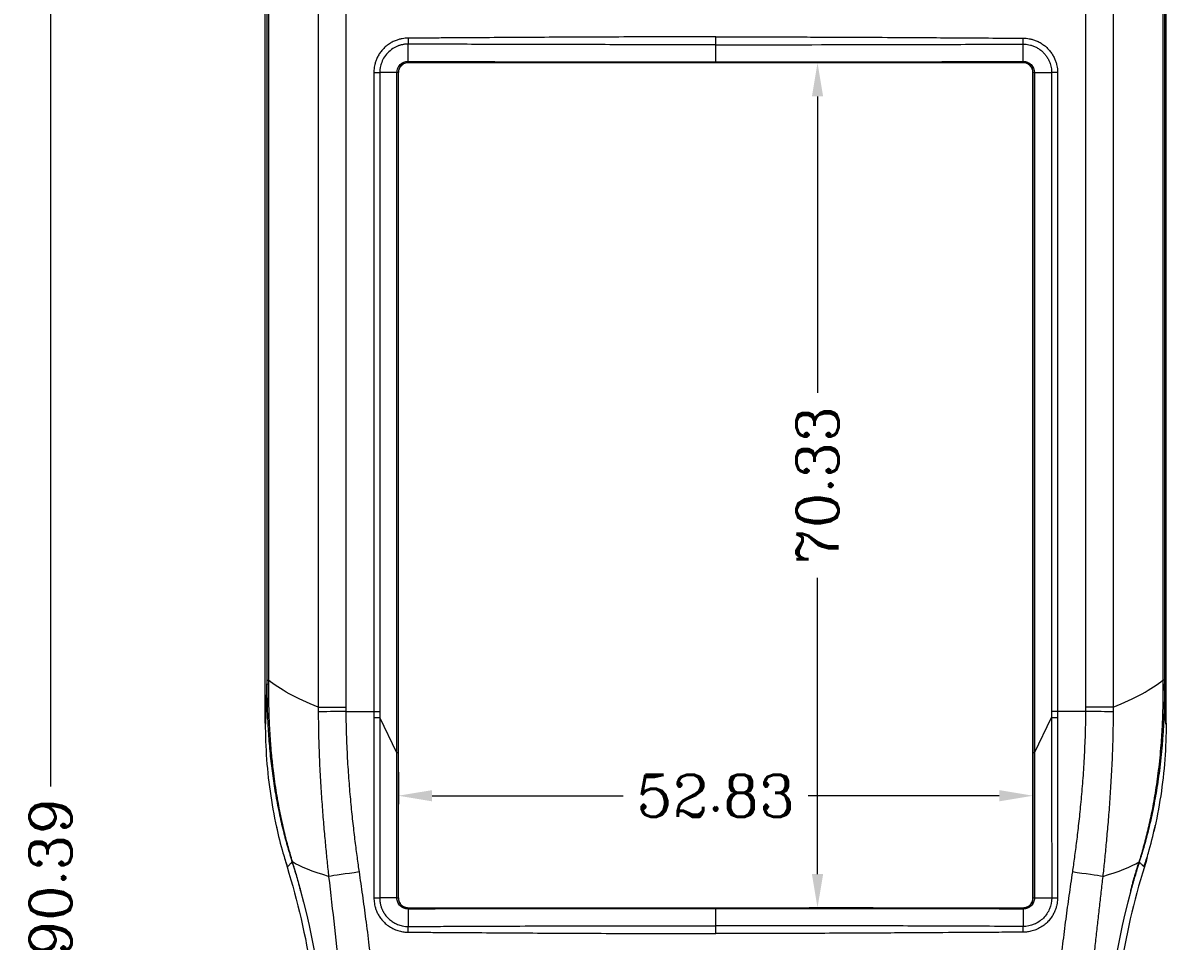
# Model space of a CAD drawing. Header units: millimetres. Extents: x -2408 to -1447, y -915 to -594.
# Drawn here: x -1808.2 to -1713, y -768.1 to -691.7 of the extents above; entities that cross this region are included whole.
import ezdxf

# ---------------------------------------------------------------- set-up
doc = ezdxf.new("R2010")
doc.units = ezdxf.units.MM
doc.layers.get('0').update_dxf_attribs({"linetype": 'CONTINUOUS'})
doc.layers.get('Defpoints').update_dxf_attribs({"linetype": 'CONTINUOUS'})
doc.layers.add('5', color=7, linetype='CONTINUOUS', true_color=0xffffff)
doc.styles.add('ROMANC', font='romanc.shx', dxfattribs={"bigfont": 'gbcbig.shx'})
doc.dimstyles.new('YanXiu', dxfattribs={"dimtxt": 2.5, "dimasz": 2.2, "dimexe": 0.66, "dimexo": 0.66, "dimgap": 0.66, "dimtad": 0, "dimdsep": 46, "dimtxsty": 'ROMANC', "dimcen": 0, "dimclrd": 256, "dimclre": 131, "dimclrt": 42, "dimazin": 2, "dimtfac": 1, "dimtofl": 0, "dimtmove": 0, "dimatfit": 3, "dimfxl": 0, "dimlwd": 5, "dimlwe": 5, "dimarcsym": 0})

# ---------------------------------------------------------------- blocks, each defined once
blk = doc.blocks.new('*D42')
at = {"color": 131, "lineweight": 5}
for p, q in [((1633.349, 612.963), (1633.349, 610.314)), ((1686.176, 611.38), (1686.176, 610.314))]:
    blk.add_line(p, q, dxfattribs=at)
at = {"lineweight": 5}
for p, q in [((1636.149, 611.014), (1652.063, 611.014)), ((1683.376, 611.014), (1667.462, 611.014))]:
    blk.add_line(p, q, dxfattribs=at)
for points in [[(1636.149, 611.48), (1636.149, 610.547), (1633.349, 611.014)], [(1683.376, 611.48), (1683.376, 610.547), (1686.176, 611.014)]]:
    blk.add_solid(points)
at = {"layer": 'Defpoints', "color": 0}
for p in [(1633.349, 613.662), (1686.176, 612.08), (1686.176, 611.014)]:
    blk.add_point(p, dxfattribs=at)
at = {"color": 42, "insert": (1659.762, 611.014), "char_height": 3.5, "attachment_point": 5, "style": 'ROMANC'}
blk.add_mtext('52.83', dxfattribs=at)
blk = doc.blocks.new('*D43')
at = {"color": 131, "lineweight": 5}
for p, q in [((1674.384, 672.021), (1667.54, 672.021)), ((1672.862, 601.695), (1667.54, 601.695))]:
    blk.add_line(p, q, dxfattribs=at)
at = {"lineweight": 5}
for p, q in [((1668.24, 669.221), (1668.24, 644.558)), ((1668.24, 604.495), (1668.24, 629.158))]:
    blk.add_line(p, q, dxfattribs=at)
for points in [[(1667.773, 669.221), (1668.707, 669.221), (1668.24, 672.021)], [(1667.773, 604.495), (1668.707, 604.495), (1668.24, 601.695)]]:
    blk.add_solid(points)
at = {"layer": 'Defpoints', "color": 0}
for p in [(1668.24, 672.021), (1675.084, 672.021), (1673.561, 601.695)]:
    blk.add_point(p, dxfattribs=at)
at = {"color": 42, "insert": (1668.24, 636.858), "char_height": 3.5, "attachment_point": 5, "rotation": 90, "style": 'ROMANC'}
blk.add_mtext('70.33', dxfattribs=at)
blk = doc.blocks.new('*D87')
at = {"color": 131, "lineweight": 5}
for p, q in [((1659.063, 697.871), (1603.679, 697.871)), ((1659.063, 507.476), (1603.679, 507.476))]:
    blk.add_line(p, q, dxfattribs=at)
at = {"lineweight": 5}
for p, q in [((1604.379, 695.071), (1604.379, 611.79)), ((1604.379, 510.276), (1604.379, 593.557))]:
    blk.add_line(p, q, dxfattribs=at)
for points in [[(1603.912, 695.071), (1604.846, 695.071), (1604.379, 697.871)], [(1603.912, 510.276), (1604.846, 510.276), (1604.379, 507.476)]]:
    blk.add_solid(points)
at = {"layer": 'Defpoints', "color": 0}
for p in [(1604.379, 697.871), (1659.762, 697.871, 35), (1659.762, 507.476, 35)]:
    blk.add_point(p, dxfattribs=at)
at = {"color": 42, "insert": (1604.379, 602.674), "char_height": 3.5, "attachment_point": 5, "rotation": 90, "style": 'ROMANC'}
blk.add_mtext('190.39', dxfattribs=at)
blk = doc.blocks.new('*D88')
at = {"color": 131, "lineweight": 5}
for p, q in [((1622.262, 659.37), (1622.262, 713.839)), ((1697.262, 659.37), (1697.262, 713.839))]:
    blk.add_line(p, q, dxfattribs=at)
at = {"lineweight": 5}
for p, q in [((1625.062, 713.139), (1656.229, 713.139)), ((1694.462, 713.139), (1663.295, 713.139))]:
    blk.add_line(p, q, dxfattribs=at)
for points in [[(1625.062, 713.606), (1625.062, 712.673), (1622.262, 713.139)], [(1694.462, 713.606), (1694.462, 712.673), (1697.262, 713.139)]]:
    blk.add_solid(points)
at = {"layer": 'Defpoints', "color": 0}
for p in [(1697.262, 713.139), (1622.262, 658.671, 35), (1697.262, 658.671, 35)]:
    blk.add_point(p, dxfattribs=at)
at = {"color": 42, "insert": (1659.762, 713.139), "char_height": 3.5, "attachment_point": 5, "style": 'ROMANC'}
blk.add_mtext('75', dxfattribs=at)

msp = doc.modelspace()

# ---------------------------------------------------------------- linework, layer by layer
at = {"layer": '5', "color": 7, "linetype": 'Continuous', "lineweight": 5}
for p, q in [((-1788.001, -749.941, 35), (-1788.001, -681.46, 35)), ((-1713.001, -749.941, 35), (-1713.001, -681.46, 35)), ((-1787.867, -681.932, 35), (-1787.867, -746.366, 35)), ((-1713.135, -681.932, 35), (-1713.135, -746.366, 35)), ((-1781.29, -689.613, 35), (-1781.29, -748.63, 35)), ((-1719.712, -689.613, 35), (-1719.713, -748.63, 35)), ((-1776.101, -694.867, 35), (-1776.101, -693.423, 35)), ((-1750.501, -694.899, 35), (-1750.501, -693.476, 35)), ((-1724.901, -694.867, 35), (-1724.901, -693.423, 35)), ((-1776.101, -694.968, 35), (-1776.101, -694.981, 35)), ((-1724.901, -694.981, 35), (-1776.101, -694.981, 35)), ((-1750.501, -694.968, 35), (-1750.501, -694.899, 35)), ((-1724.901, -694.968, 35), (-1724.901, -694.981, 35)), ((-1778.962, -695.794, 35), (-1778.962, -748.984, 35)), ((-1778.962, -695.794, 35), (-1778.468, -695.794, 35)), ((-1778.468, -695.794, 35), (-1778.468, -748.984, 35)), ((-1777.037, -695.794, 35), (-1778.468, -695.794, 35)), ((-1777.037, -752.429, 35), (-1777.037, -695.794, 35)), ((-1776.927, -695.794, 35), (-1777.037, -695.794, 35)), ((-1776.927, -695.794, 35), (-1776.927, -752.429, 35)), ((-1776.927, -695.794, 35), (-1776.915, -695.794, 35)), ((-1776.915, -752.711, 35), (-1776.915, -695.794, 35)), ((-1724.076, -695.794, 35), (-1724.088, -695.794, 35)), ((-1724.088, -752.711, 35), (-1724.088, -695.794, 35)), ((-1723.965, -695.794, 35), (-1724.076, -695.794, 35)), ((-1724.076, -752.429, 35), (-1724.076, -695.794, 35)), ((-1723.965, -695.794, 35), (-1722.535, -695.794, 35)), ((-1723.965, -695.794, 35), (-1723.965, -752.429, 35)), ((-1722.535, -695.794, 35), (-1722.535, -748.984, 35)), ((-1722.04, -695.794, 35), (-1722.535, -695.794, 35)), ((-1722.04, -695.794, 35), (-1722.04, -748.984, 35)), ((-1781.289, -748.984, 35), (-1778.962, -748.984, 35)), ((-1778.962, -748.984, 35), (-1778.962, -749.467, 35)), ((-1778.962, -748.984, 35), (-1778.468, -748.984, 35)), ((-1722.04, -748.984, 35), (-1722.535, -748.984, 35)), ((-1719.714, -748.984, 35), (-1722.04, -748.984, 35)), ((-1722.04, -748.984, 35), (-1722.04, -749.467, 35)), ((-1777.037, -752.429, 35), (-1778.468, -749.467, 35)), ((-1723.965, -752.429, 35), (-1722.535, -749.467, 35)), ((-1776.927, -752.429, 35), (-1777.037, -752.429, 35)), ((-1776.927, -752.711, 35), (-1776.915, -752.711, 35)), ((-1776.915, -764.494, 35), (-1776.915, -752.711, 35)), ((-1724.088, -764.494, 35), (-1724.088, -752.711, 35)), ((-1724.076, -752.711, 35), (-1724.088, -752.711, 35)), ((-1723.965, -752.429, 35), (-1724.076, -752.429, 35)), ((-1777.041, -764.494, 35), (-1778.475, -764.494, 35)), ((-1776.927, -764.494, 35), (-1776.915, -764.494, 35)), ((-1724.076, -764.494, 35), (-1724.088, -764.494, 35)), ((-1723.962, -764.494, 35), (-1722.528, -764.494, 35)), ((-1776.101, -765.32, 35), (-1776.101, -765.308, 35)), ((-1776.101, -765.308, 35), (-1724.901, -765.308, 35)), ((-1776.101, -765.426, 35), (-1776.101, -766.871, 35)), ((-1750.501, -765.393, 35), (-1750.501, -765.32, 35)), ((-1750.501, -766.814, 35), (-1750.501, -765.393, 35)), ((-1724.901, -765.32, 35), (-1724.901, -765.308, 35)), ((-1724.901, -765.426, 35), (-1724.901, -766.871, 35))]:
    msp.add_line(p, q, dxfattribs=at)
at = {"layer": '5', "color": 7, "linetype": 'Continuous', "lineweight": 5, "extrusion": (0, 0, -1)}
msp.add_arc((1843.069, -779.594, -35), 59.568, 162.7207, 180, dxfattribs=at)
at = {"layer": '5', "color": 7, "linetype": 'Continuous', "lineweight": 5}
msp.add_arc((-1657.933, -779.594, 35), 59.568, 162.7207, 180, dxfattribs=at)
for centre, major_axis, ratio, start_param, end_param in [((-1776.067, -692.932, 35), (-0.005, 1), 0.041774, 1.570578, 2.083798), ((-1724.935, -692.932, 35), (0.005, 1), 0.041774, 4.199387, 4.712607), ((-1776.101, -694.768, 35), (0, -0.2), 0.004853, 5.225916, 6.274459), ((-1776.1, -694.768, 35), (0, -0.2), 0.005343, 5.225939, 6.274459), ((-1724.902, -694.768, 35), (0, -0.2), 0.005343, 0.008727, 1.057246), ((-1724.901, -694.768, 35), (0, -0.2), 0.004852, 0.008739, 1.05727), ((-1784.868, -746.679, 35), (-3, 0.001), 0.014423, 0.017459, 0.293882), ((-1716.135, -746.679, 35), (3, 0.001), 0.014423, 5.989304, 6.265726), ((-1781.138, -748.984, 35), (-3, -0.015), 0.000256, 4.762634, 5.666762), ((-1719.864, -748.984, 35), (3, -0.015), 0.000256, 0.616423, 1.520552), ((-1778.916, -749.467, 35), (-1, 0), 0.000151, 1.528963, 2.034893), ((-1722.087, -749.467, 35), (1, 0), 0.000151, 4.248292, 4.754222), ((-1780.047, -762.321, 35), (-2.969, -0.43), 0.002434, 4.760997, 5.83605), ((-1720.955, -762.321, 35), (2.969, -0.43), 0.002434, 0.447135, 1.522188), ((-1778.906, -764.49, 35), (-1, -0.001), 0.005267, 1.524366, 2.016474), ((-1777.127, -764.494, 35), (0.2, 0), 0.00075, 5.158071, 6.274458), ((-1777.127, -764.494, 35), (0.2, 0), 0.000817, 5.158072, 6.274459), ((-1723.876, -764.494, 35), (0.2, 0), 0.000817, 3.150319, 4.266706), ((-1723.876, -764.494, 35), (0.2, 0), 0.00075, 3.15032, 4.266707), ((-1722.097, -764.49, 35), (1, -0.001), 0.005267, 4.266712, 4.758819), ((-1776.101, -765.52, 35), (0, -0.2), 0.005018, 3.150332, 4.222781), ((-1776.1, -765.52, 35), (0, -0.2), 0.005505, 3.150319, 4.222751), ((-1724.902, -765.52, 35), (0, -0.2), 0.005505, 2.060434, 3.132866), ((-1724.901, -765.52, 35), (0, -0.2), 0.005018, 2.060405, 3.132866)]:
    msp.add_ellipse(centre, major_axis=major_axis, ratio=ratio, start_param=start_param, end_param=end_param, dxfattribs=at)
for points in [[(-1787.738, -681.932, 35), (-1787.738, -703.41, 35), (-1787.738, -724.888, 35), (-1787.738, -746.366, 35)], [(-1713.264, -681.932, 35), (-1713.264, -703.41, 35), (-1713.264, -724.888, 35), (-1713.264, -746.366, 35)], [(-1783.585, -689.613, 35), (-1783.585, -709.285, 35), (-1783.585, -728.957, 35), (-1783.585, -748.63, 35)], [(-1717.418, -689.613, 35), (-1717.418, -709.285, 35), (-1717.418, -728.957, 35), (-1717.418, -748.63, 35)], [(-1750.501, -693.476, 35), (-1750.501, -693.295, 35), (-1750.501, -693.062, 35), (-1750.501, -692.823, 35)], [(-1776.109, -692.932, 35), (-1776.185, -692.932, 35), (-1776.344, -692.939, 35), (-1776.603, -692.973, 35), (-1776.881, -693.036, 35), (-1777.184, -693.139, 35), (-1777.514, -693.299, 35), (-1777.818, -693.498, 35), (-1778.078, -693.717, 35), (-1778.308, -693.963, 35), (-1778.51, -694.239, 35), (-1778.684, -694.549, 35), (-1778.806, -694.846, 35), (-1778.884, -695.114, 35), (-1778.932, -695.361, 35), (-1778.957, -695.589, 35), (-1778.962, -695.728, 35), (-1778.962, -695.794, 35)], [(-1724.893, -692.932, 35), (-1724.817, -692.932, 35), (-1724.658, -692.939, 35), (-1724.4, -692.973, 35), (-1724.121, -693.036, 35), (-1723.818, -693.139, 35), (-1723.489, -693.299, 35), (-1723.184, -693.498, 35), (-1722.924, -693.717, 35), (-1722.695, -693.963, 35), (-1722.493, -694.239, 35), (-1722.319, -694.549, 35), (-1722.196, -694.846, 35), (-1722.118, -695.114, 35), (-1722.07, -695.361, 35), (-1722.045, -695.589, 35), (-1722.04, -695.728, 35), (-1722.04, -695.794, 35)], [(-1776.102, -694.867, 35), (-1776.102, -694.867, 35), (-1776.102, -694.867, 35), (-1776.101, -694.867, 35)], [(-1776.1, -694.968, 35), (-1776.101, -694.968, 35), (-1776.101, -694.968, 35), (-1776.101, -694.968, 35)], [(-1724.901, -694.968, 35), (-1724.902, -694.968, 35), (-1724.902, -694.968, 35), (-1724.902, -694.968, 35)], [(-1724.901, -694.867, 35), (-1724.901, -694.867, 35), (-1724.901, -694.867, 35), (-1724.9, -694.867, 35)], [(-1788.001, -749.941, 35), (-1787.992, -750.031, 35), (-1787.973, -750.072, 35), (-1787.944, -749.717, 35), (-1787.917, -748.994, 35), (-1787.891, -747.966, 35), (-1787.875, -747.132, 35), (-1787.867, -746.679, 35)], [(-1787.867, -746.366, 35), (-1787.867, -746.418, 35), (-1787.867, -746.522, 35), (-1787.867, -746.626, 35), (-1787.867, -746.679, 35)], [(-1787.867, -746.366, 35), (-1787.862, -746.366, 35), (-1787.819, -746.366, 35), (-1787.738, -746.366, 35)], [(-1783.585, -748.63, 35), (-1785.411, -747.875, 35), (-1786.821, -747.12, 35), (-1787.738, -746.366, 35)], [(-1717.418, -748.63, 35), (-1715.59, -747.875, 35), (-1714.181, -747.12, 35), (-1713.264, -746.366, 35)], [(-1713.265, -746.366, 35), (-1713.264, -746.474, 35), (-1713.264, -746.582, 35), (-1713.264, -746.691, 35)], [(-1713.135, -746.366, 35), (-1713.135, -746.418, 35), (-1713.135, -746.522, 35), (-1713.135, -746.626, 35), (-1713.135, -746.679, 35)], [(-1713.001, -749.941, 35), (-1713.011, -750.031, 35), (-1713.03, -750.072, 35), (-1713.058, -749.717, 35), (-1713.085, -748.994, 35), (-1713.111, -747.966, 35), (-1713.127, -747.132, 35), (-1713.135, -746.679, 35)], [(-1783.585, -748.63, 35), (-1783.585, -748.752, 35), (-1783.586, -748.874, 35), (-1783.586, -748.996, 35)], [(-1783.586, -748.996, 35), (-1783.586, -749.75, 35), (-1783.566, -751.212, 35), (-1783.491, -753.266, 35), (-1783.386, -755.181, 35), (-1783.263, -756.96, 35), (-1783.129, -758.603, 35), (-1782.992, -760.111, 35), (-1782.856, -761.486, 35), (-1782.768, -762.313, 35), (-1782.725, -762.705, 35)], [(-1781.29, -748.63, 35), (-1781.29, -748.689, 35), (-1781.289, -748.807, 35), (-1781.289, -748.925, 35), (-1781.289, -748.984, 35)], [(-1781.289, -748.984, 35), (-1781.285, -749.715, 35), (-1781.256, -751.133, 35), (-1781.162, -753.129, 35), (-1781.033, -754.994, 35), (-1780.88, -756.728, 35), (-1780.712, -758.33, 35), (-1780.537, -759.803, 35), (-1780.362, -761.145, 35), (-1780.248, -761.952, 35), (-1780.193, -762.334, 35)], [(-1778.468, -748.984, 35), (-1778.468, -749.065, 35), (-1778.468, -749.226, 35), (-1778.468, -749.387, 35), (-1778.468, -749.467, 35)], [(-1722.535, -748.984, 35), (-1722.535, -749.065, 35), (-1722.535, -749.226, 35), (-1722.535, -749.387, 35), (-1722.535, -749.467, 35)], [(-1719.714, -748.984, 35), (-1719.718, -749.715, 35), (-1719.747, -751.133, 35), (-1719.84, -753.129, 35), (-1719.969, -754.994, 35), (-1720.122, -756.728, 35), (-1720.29, -758.33, 35), (-1720.465, -759.803, 35), (-1720.64, -761.145, 35), (-1720.754, -761.952, 35), (-1720.81, -762.334, 35)], [(-1719.713, -748.63, 35), (-1719.713, -748.689, 35), (-1719.713, -748.807, 35), (-1719.713, -748.925, 35), (-1719.714, -748.984, 35)], [(-1717.417, -748.996, 35), (-1717.416, -749.75, 35), (-1717.437, -751.212, 35), (-1717.512, -753.266, 35), (-1717.617, -755.181, 35), (-1717.74, -756.96, 35), (-1717.873, -758.603, 35), (-1718.01, -760.111, 35), (-1718.146, -761.486, 35), (-1718.235, -762.313, 35), (-1718.277, -762.705, 35)], [(-1717.418, -748.63, 35), (-1717.417, -748.752, 35), (-1717.417, -748.874, 35), (-1717.417, -748.996, 35)], [(-1778.468, -749.467, 35), (-1778.468, -751.183, 35), (-1778.468, -754.57, 35), (-1778.471, -759.581, 35), (-1778.474, -762.865, 35), (-1778.475, -764.494, 35)], [(-1722.535, -749.467, 35), (-1722.534, -751.183, 35), (-1722.534, -754.57, 35), (-1722.531, -759.581, 35), (-1722.529, -762.865, 35), (-1722.528, -764.494, 35)], [(-1722.045, -749.467, 35), (-1722.045, -754.477, 35), (-1722.045, -759.486, 35), (-1722.045, -764.495, 35)], [(-1776.927, -752.429, 35), (-1776.927, -752.523, 35), (-1776.927, -752.617, 35), (-1776.927, -752.711, 35)], [(-1724.076, -752.711, 35), (-1724.076, -752.617, 35), (-1724.076, -752.523, 35), (-1724.076, -752.429, 35)], [(-1786.407, -761.173, 35), (-1786.337, -761.416, 35), (-1786.264, -761.659, 35), (-1786.189, -761.9, 35)], [(-1714.595, -761.173, 35), (-1714.666, -761.416, 35), (-1714.739, -761.659, 35), (-1714.814, -761.9, 35)], [(-1785.765, -761.499, 35), (-1785.759, -761.5, 35), (-1785.752, -761.501, 35), (-1785.745, -761.501, 35)], [(-1782.725, -762.705, 35), (-1784.06, -762.304, 35), (-1785.084, -761.902, 35), (-1785.745, -761.501, 35)], [(-1718.277, -762.705, 35), (-1716.943, -762.304, 35), (-1715.918, -761.902, 35), (-1715.258, -761.501, 35)], [(-1715.238, -761.499, 35), (-1715.244, -761.5, 35), (-1715.25, -761.501, 35), (-1715.258, -761.501, 35)], [(-1785.056, -763.891, 35), (-1783.673, -769.003, 35), (-1782.968, -774.298, 35), (-1782.967, -779.594, 35)], [(-1715.947, -763.891, 35), (-1717.331, -769.003, 35), (-1718.035, -774.298, 35), (-1718.035, -779.594, 35)], [(-1778.952, -764.495, 35), (-1778.952, -764.564, 35), (-1778.947, -764.708, 35), (-1778.921, -764.933, 35), (-1778.873, -765.177, 35), (-1778.795, -765.441, 35), (-1778.68, -765.723, 35), (-1778.518, -766.018, 35), (-1778.3, -766.322, 35), (-1778.018, -766.62, 35), (-1777.67, -766.888, 35), (-1777.269, -767.108, 35), (-1776.847, -767.258, 35), (-1776.454, -767.332, 35), (-1776.22, -767.347, 35), (-1776.109, -767.347, 35)], [(-1777.041, -764.494, 35), (-1777.041, -764.494, 35), (-1777.041, -764.494, 35), (-1777.041, -764.494, 35)], [(-1776.927, -764.494, 35), (-1776.927, -764.494, 35), (-1776.927, -764.494, 35), (-1776.927, -764.494, 35)], [(-1722.05, -764.495, 35), (-1722.05, -764.564, 35), (-1722.056, -764.708, 35), (-1722.082, -764.933, 35), (-1722.129, -765.177, 35), (-1722.207, -765.441, 35), (-1722.322, -765.723, 35), (-1722.484, -766.018, 35), (-1722.702, -766.322, 35), (-1722.985, -766.62, 35), (-1723.332, -766.888, 35), (-1723.733, -767.108, 35), (-1724.156, -767.258, 35), (-1724.549, -767.332, 35), (-1724.783, -767.347, 35), (-1724.894, -767.347, 35)], [(-1724.076, -764.494, 35), (-1724.076, -764.494, 35), (-1724.076, -764.494, 35), (-1724.076, -764.494, 35)], [(-1723.962, -764.494, 35), (-1723.962, -764.494, 35), (-1723.962, -764.494, 35), (-1723.962, -764.494, 35)], [(-1776.101, -765.426, 35), (-1776.102, -765.426, 35), (-1776.102, -765.426, 35), (-1776.102, -765.426, 35)], [(-1776.101, -765.32, 35), (-1776.101, -765.32, 35), (-1776.101, -765.32, 35), (-1776.1, -765.32, 35)], [(-1724.902, -765.32, 35), (-1724.902, -765.32, 35), (-1724.902, -765.32, 35), (-1724.901, -765.32, 35)], [(-1724.9, -765.426, 35), (-1724.901, -765.426, 35), (-1724.901, -765.426, 35), (-1724.901, -765.426, 35)], [(-1776.109, -767.347, 35), (-1776.108, -767.184, 35), (-1776.105, -767.015, 35), (-1776.101, -766.871, 35)], [(-1750.501, -766.817, 35), (-1750.501, -766.816, 35), (-1750.501, -766.815, 35), (-1750.501, -766.814, 35)]]:
    msp.add_open_spline(points, degree=3, dxfattribs=at)
for points, knots in [([(-1750.501, -692.823, 35), (-1751.337, -692.823, 35), (-1752.976, -692.824, 35), (-1755.386, -692.827, 35), (-1758.056, -692.833, 35), (-1761.042, -692.844, 35), (-1765.293, -692.864, 35), (-1769.405, -692.892, 35), (-1772.855, -692.914, 35), (-1774.73, -692.925, 35), (-1775.648, -692.929, 35), (-1776.109, -692.932, 35)], [0, 0, 0, 0, 0.097861, 0.191943, 0.282248, 0.41066, 0.541597, 0.780215, 0.892446, 0.945946, 1, 1, 1, 1]), ([(-1750.501, -692.823, 35), (-1749.712, -692.823, 35), (-1748.14, -692.824, 35), (-1745.794, -692.827, 35), (-1743.471, -692.832, 35), (-1741.17, -692.839, 35), (-1738.892, -692.848, 35), (-1736.197, -692.862, 35), (-1733.408, -692.88, 35), (-1730.461, -692.899, 35), (-1727.733, -692.916, 35), (-1725.858, -692.927, 35), (-1724.893, -692.932, 35)], [0, 0, 0, 0, 0.092472, 0.184062, 0.274769, 0.364594, 0.453536, 0.541596, 0.680328, 0.780216, 0.886907, 1, 1, 1, 1]), ([(-1776.101, -693.423, 35), (-1776.152, -693.424, 35), (-1776.25, -693.426, 35), (-1776.393, -693.44, 35), (-1776.522, -693.46, 35), (-1776.636, -693.484, 35), (-1776.733, -693.509, 35), (-1776.81, -693.532, 35), (-1776.868, -693.551, 35), (-1776.907, -693.565, 35), (-1777.081, -693.63, 35), (-1777.412, -693.798, 35), (-1777.833, -694.145, 35), (-1778.156, -694.586, 35), (-1778.329, -694.966, 35), (-1778.41, -695.259, 35), (-1778.44, -695.427, 35), (-1778.463, -695.604, 35), (-1778.466, -695.717, 35), (-1778.468, -695.794, 35)], [0, 0, 0, 0, 0.040866, 0.079673, 0.115271, 0.146834, 0.173771, 0.195658, 0.212195, 0.223174, 0.228463, 0.362535, 0.520901, 0.664204, 0.799743, 0.855819, 0.908999, 0.937489, 1, 1, 1, 1]), ([(-1750.501, -693.476, 35), (-1751.471, -693.476, 35), (-1753.24, -693.476, 35), (-1755.649, -693.475, 35), (-1758.145, -693.474, 35), (-1760.997, -693.47, 35), (-1765.247, -693.463, 35), (-1769.395, -693.452, 35), (-1772.967, -693.436, 35), (-1774.843, -693.428, 35), (-1775.762, -693.424, 35), (-1776.101, -693.423, 35)], [0, 0, 0, 0, 0.113603, 0.207321, 0.282191, 0.406131, 0.541491, 0.780135, 0.892236, 0.960211, 1, 1, 1, 1]), ([(-1750.501, -693.476, 35), (-1746.235, -693.476, 35), (-1741.968, -693.474, 35), (-1735.568, -693.462, 35), (-1733.434, -693.457, 35), (-1729.168, -693.442, 35), (-1727.034, -693.431, 35), (-1724.901, -693.423, 35)], [0, 0, 0, 0, 0.5, 0.5, 0.75, 0.75, 1, 1, 1, 1]), ([(-1724.901, -693.423, 35), (-1724.853, -693.423, 35), (-1724.732, -693.427, 35), (-1724.53, -693.449, 35), (-1724.289, -693.499, 35), (-1724.031, -693.583, 35), (-1723.763, -693.71, 35), (-1723.504, -693.875, 35), (-1723.273, -694.065, 35), (-1723.075, -694.279, 35), (-1722.901, -694.519, 35), (-1722.76, -694.773, 35), (-1722.659, -695.022, 35), (-1722.593, -695.253, 35), (-1722.555, -695.466, 35), (-1722.538, -695.644, 35), (-1722.535, -695.752, 35), (-1722.535, -695.794, 35)], [0, 0, 0, 0, 0.038901, 0.098138, 0.16324, 0.236095, 0.318296, 0.401874, 0.481289, 0.559259, 0.63871, 0.718937, 0.791968, 0.85589, 0.913251, 0.965256, 1, 1, 1, 1]), ([(-1777.037, -695.794, 35), (-1777.037, -695.671, 35), (-1777.013, -695.551, 35), (-1776.919, -695.325, 35), (-1776.85, -695.222, 35), (-1776.588, -694.963, 35), (-1776.348, -694.865, 35), (-1776.102, -694.867, 35)], [0, 0, 0, 0, 0.25, 0.25, 0.5, 0.5, 1, 1, 1, 1]), ([(-1776.101, -694.968, 35), (-1776.319, -694.968, 35), (-1776.531, -695.057, 35), (-1776.839, -695.364, 35), (-1776.927, -695.577, 35), (-1776.927, -695.794, 35)], [0, 0, 0, 0, 0.5, 0.5, 1, 1, 1, 1]), ([(-1776.101, -694.981, 35), (-1776.208, -694.981, 35), (-1776.314, -695.002, 35), (-1776.462, -695.063, 35), (-1776.508, -695.088, 35), (-1776.597, -695.147, 35), (-1776.639, -695.181, 35), (-1776.751, -695.294, 35), (-1776.812, -695.385, 35), (-1776.893, -695.58, 35), (-1776.915, -695.687, 35), (-1776.915, -695.794, 35)], [0, 0, 0, 0, 0.25, 0.25, 0.375, 0.375, 0.5, 0.5, 0.75, 0.75, 1, 1, 1, 1]), ([(-1776.101, -694.867, 35), (-1773.968, -694.878, 35), (-1771.835, -694.882, 35), (-1767.568, -694.889, 35), (-1765.435, -694.892, 35), (-1759.035, -694.897, 35), (-1754.768, -694.899, 35), (-1750.501, -694.899, 35)], [0, 0, 0, 0, 0.25, 0.25, 0.5, 0.5, 1, 1, 1, 1]), ([(-1750.501, -694.968, 35), (-1754.768, -694.968, 35), (-1759.034, -694.968, 35), (-1765.434, -694.968, 35), (-1767.567, -694.968, 35), (-1771.834, -694.968, 35), (-1773.967, -694.968, 35), (-1776.1, -694.968, 35)], [0, 0, 0, 0, 0.5, 0.5, 0.75, 0.75, 1, 1, 1, 1]), ([(-1750.501, -694.899, 35), (-1748.02, -694.899, 35), (-1745.538, -694.898, 35), (-1740.525, -694.896, 35), (-1737.993, -694.894, 35), (-1732.928, -694.889, 35), (-1730.396, -694.885, 35), (-1726.876, -694.875, 35), (-1725.889, -694.872, 35), (-1724.901, -694.867, 35)], [0, 0, 0, 0, 0.290786, 0.290786, 0.587527, 0.587527, 0.884277, 0.884277, 1, 1, 1, 1]), ([(-1724.902, -694.968, 35), (-1725.89, -694.968, 35), (-1726.877, -694.968, 35), (-1730.396, -694.968, 35), (-1732.929, -694.968, 35), (-1737.993, -694.968, 35), (-1740.525, -694.968, 35), (-1745.539, -694.968, 35), (-1748.02, -694.968, 35), (-1750.501, -694.968, 35)], [0, 0, 0, 0, 0.11571, 0.11571, 0.412459, 0.412459, 0.709206, 0.709206, 1, 1, 1, 1]), ([(-1724.076, -695.794, 35), (-1724.076, -695.577, 35), (-1724.164, -695.364, 35), (-1724.471, -695.057, 35), (-1724.684, -694.968, 35), (-1724.901, -694.968, 35)], [0, 0, 0, 0, 0.5, 0.5, 1, 1, 1, 1]), ([(-1724.088, -695.794, 35), (-1724.088, -695.688, 35), (-1724.109, -695.581, 35), (-1724.17, -695.434, 35), (-1724.195, -695.387, 35), (-1724.254, -695.299, 35), (-1724.288, -695.257, 35), (-1724.401, -695.144, 35), (-1724.492, -695.084, 35), (-1724.687, -695.002, 35), (-1724.794, -694.981, 35), (-1724.901, -694.981, 35)], [0, 0, 0, 0, 0.25, 0.25, 0.375, 0.375, 0.5, 0.5, 0.75, 0.75, 1, 1, 1, 1]), ([(-1724.9, -694.867, 35), (-1724.778, -694.866, 35), (-1724.657, -694.89, 35), (-1724.43, -694.981, 35), (-1724.326, -695.05, 35), (-1724.065, -695.309, 35), (-1723.965, -695.549, 35), (-1723.965, -695.794, 35)], [0, 0, 0, 0, 0.25, 0.25, 0.5, 0.5, 1, 1, 1, 1]), ([(-1787.867, -746.679, 35), (-1787.866, -746.954, 35), (-1787.864, -747.506, 35), (-1787.849, -748.333, 35), (-1787.824, -749.162, 35), (-1787.788, -749.991, 35), (-1787.739, -750.82, 35), (-1787.678, -751.649, 35), (-1787.603, -752.478, 35), (-1787.514, -753.306, 35), (-1787.411, -754.133, 35), (-1787.293, -754.957, 35), (-1787.119, -756.039, 35), (-1786.865, -757.374, 35), (-1786.571, -758.657, 35), (-1786.319, -759.626, 35), (-1786.138, -760.278, 35), (-1785.979, -760.815, 35), (-1785.854, -761.219, 35), (-1785.792, -761.416, 35), (-1785.765, -761.499, 35)], [0, 0, 0, 0, 0.054995, 0.110059, 0.165195, 0.2204, 0.275666, 0.330989, 0.386354, 0.441744, 0.497149, 0.552579, 0.608043, 0.715799, 0.823605, 0.870728, 0.915667, 0.958758, 0.982501, 1, 1, 1, 1]), ([(-1787.738, -746.366, 35), (-1787.738, -746.422, 35), (-1787.738, -746.53, 35), (-1787.739, -746.638, 35), (-1787.739, -746.691, 35)], [0, 0, 0, 0, 0.515037, 1, 1, 1, 1]), ([(-1787.739, -746.691, 35), (-1787.739, -746.966, 35), (-1787.739, -747.484, 35), (-1787.729, -748.21, 35), (-1787.715, -748.834, 35), (-1787.69, -749.619, 35), (-1787.645, -750.588, 35), (-1787.572, -751.673, 35), (-1787.476, -752.769, 35), (-1787.331, -754.105, 35), (-1787.104, -755.709, 35), (-1786.797, -757.395, 35), (-1786.514, -758.678, 35), (-1786.28, -759.62, 35), (-1786.105, -760.274, 35), (-1785.955, -760.801, 35), (-1785.835, -761.206, 35), (-1785.774, -761.404, 35), (-1785.745, -761.501, 35)], [0, 0, 0, 0, 0.055132, 0.103507, 0.145117, 0.179956, 0.260662, 0.339032, 0.397443, 0.480517, 0.607676, 0.721287, 0.823198, 0.870349, 0.915354, 0.958577, 0.979844, 1, 1, 1, 1]), ([(-1713.264, -746.691, 35), (-1713.263, -746.893, 35), (-1713.263, -747.299, 35), (-1713.269, -747.911, 35), (-1713.285, -748.817, 35), (-1713.329, -750.106, 35), (-1713.44, -751.894, 35), (-1713.631, -753.815, 35), (-1713.9, -755.722, 35), (-1714.208, -757.408, 35), (-1714.541, -758.91, 35), (-1714.833, -760.047, 35), (-1715.047, -760.799, 35), (-1715.168, -761.205, 35), (-1715.228, -761.403, 35), (-1715.258, -761.501, 35)], [0, 0, 0, 0, 0.04046, 0.081238, 0.122335, 0.221699, 0.339033, 0.480513, 0.607674, 0.723861, 0.823198, 0.915352, 0.958577, 0.979591, 1, 1, 1, 1]), ([(-1713.135, -746.679, 35), (-1713.136, -746.91, 35), (-1713.138, -747.369, 35), (-1713.148, -748.051, 35), (-1713.164, -748.721, 35), (-1713.194, -749.562, 35), (-1713.246, -750.579, 35), (-1713.355, -752.083, 35), (-1713.538, -753.82, 35), (-1713.821, -755.716, 35), (-1714.143, -757.403, 35), (-1714.49, -758.905, 35), (-1714.797, -760.052, 35), (-1715.016, -760.789, 35), (-1715.14, -761.193, 35), (-1715.203, -761.39, 35), (-1715.237, -761.499, 35)], [0, 0, 0, 0, 0.046181, 0.091536, 0.136116, 0.179964, 0.259469, 0.339312, 0.480902, 0.608038, 0.721697, 0.823605, 0.915665, 0.958757, 0.977072, 1, 1, 1, 1]), ([(-1783.585, -748.63, 35), (-1783.323, -748.63, 35), (-1782.978, -748.63, 35), (-1782.186, -748.63, 35), (-1781.741, -748.63, 35), (-1781.29, -748.63, 35)], [0, 0, 0, 0, 0.5, 0.5, 1, 1, 1, 1]), ([(-1788.001, -749.941, 35), (-1788.001, -751.967, 35), (-1787.85, -753.99, 35), (-1787.396, -756.992, 35), (-1787.206, -757.987, 35), (-1786.979, -758.975, 35), (-1786.979, -758.977, 35), (-1786.978, -758.979, 35)], [0, 0, 0, 0, 0.666153, 0.666153, 0.99923, 0.99923, 1, 1, 1, 1]), ([(-1778.957, -749.467, 35), (-1778.957, -750.84, 35), (-1778.957, -753.345, 35), (-1778.957, -757.102, 35), (-1778.958, -760.738, 35), (-1778.957, -763.243, 35), (-1778.957, -764.495, 35)], [0, 0, 0, 0, 0.273985, 0.5, 0.75001, 1, 1, 1, 1]), ([(-1713.001, -749.941, 35), (-1713.001, -751.967, 35), (-1713.152, -753.99, 35), (-1713.607, -756.992, 35), (-1713.796, -757.987, 35), (-1714.023, -758.975, 35), (-1714.024, -758.977, 35), (-1714.024, -758.979, 35)], [0, 0, 0, 0, 0.666153, 0.666153, 0.99923, 0.99923, 1, 1, 1, 1]), ([(-1777.041, -764.494, 35), (-1777.04, -763.792, 35), (-1777.04, -763.09, 35), (-1777.039, -760.775, 35), (-1777.038, -759.162, 35), (-1777.038, -755.937, 35), (-1777.038, -754.324, 35), (-1777.037, -752.617, 35), (-1777.037, -752.523, 35), (-1777.037, -752.429, 35)], [0, 0, 0, 0, 0.174545, 0.174545, 0.575587, 0.575587, 0.976626, 0.976626, 1, 1, 1, 1]), ([(-1776.927, -752.711, 35), (-1776.927, -754.324, 35), (-1776.927, -755.937, 35), (-1776.927, -759.162, 35), (-1776.927, -760.775, 35), (-1776.927, -763.09, 35), (-1776.927, -763.792, 35), (-1776.927, -764.494, 35)], [0, 0, 0, 0, 0.41064, 0.41064, 0.821281, 0.821281, 1, 1, 1, 1]), ([(-1724.076, -764.494, 35), (-1724.076, -763.792, 35), (-1724.076, -763.09, 35), (-1724.076, -760.775, 35), (-1724.076, -759.162, 35), (-1724.076, -755.937, 35), (-1724.076, -754.324, 35), (-1724.076, -752.711, 35)], [0, 0, 0, 0, 0.178719, 0.178719, 0.58936, 0.58936, 1, 1, 1, 1]), ([(-1723.965, -752.429, 35), (-1723.965, -752.523, 35), (-1723.965, -752.617, 35), (-1723.965, -752.844, 35), (-1723.965, -752.977, 35), (-1723.965, -753.644, 35), (-1723.965, -754.177, 35), (-1723.965, -756.844, 35), (-1723.964, -758.977, 35), (-1723.963, -761.537, 35), (-1723.963, -761.962, 35), (-1723.963, -763.09, 35), (-1723.962, -763.792, 35), (-1723.962, -764.494, 35)], [0, 0, 0, 0, 0.023374, 0.023374, 0.056526, 0.056526, 0.189135, 0.189135, 0.719571, 0.719571, 0.825455, 0.825455, 1, 1, 1, 1]), ([(-1787.091, -758.461, 35), (-1787.086, -758.489, 35), (-1786.937, -759.28, 35), (-1786.629, -760.434, 35), (-1786.292, -761.509, 35), (-1786.165, -761.879, 35)], [0, 0, 0, 0, 0.023377, 0.656772, 1, 1, 1, 1]), ([(-1714.838, -761.879, 35), (-1714.711, -761.509, 35), (-1714.374, -760.434, 35), (-1714.066, -759.28, 35), (-1713.917, -758.489, 35), (-1713.911, -758.461, 35)], [0, 0, 0, 0, 0.343228, 0.976623, 1, 1, 1, 1]), ([(-1786.189, -761.899, 35), (-1786.188, -761.902, 35), (-1786.185, -761.907, 35), (-1786.174, -761.905, 35), (-1786.157, -761.896, 35), (-1786.135, -761.879, 35), (-1786.108, -761.853, 35), (-1786.065, -761.811, 35), (-1785.997, -761.743, 35), (-1785.896, -761.637, 35), (-1785.809, -761.545, 35), (-1785.765, -761.499, 35)], [0, 0, 0, 0, 0.084031, 0.168035, 0.252002, 0.335939, 0.41988, 0.503855, 0.666776, 0.832357, 1, 1, 1, 1]), ([(-1785.765, -761.499, 35), (-1785.701, -761.702, 35), (-1785.575, -762.104, 35), (-1785.394, -762.705, 35), (-1785.22, -763.299, 35), (-1785.11, -763.694, 35), (-1785.056, -763.891, 35)], [0, 0, 0, 0, 0.256214, 0.506021, 0.755118, 1, 1, 1, 1]), ([(-1785.056, -763.891, 35), (-1785.068, -763.844, 35), (-1785.095, -763.744, 35), (-1785.136, -763.591, 35), (-1785.177, -763.436, 35), (-1785.219, -763.275, 35), (-1785.267, -763.1, 35), (-1785.323, -762.9, 35), (-1785.392, -762.661, 35), (-1785.472, -762.39, 35), (-1785.592, -761.995, 35), (-1785.683, -761.698, 35), (-1785.745, -761.501, 35)], [0, 0, 0, 0, 0.057769, 0.125479, 0.19034, 0.251597, 0.327037, 0.410426, 0.50185, 0.626254, 0.750767, 1, 1, 1, 1]), ([(-1780.193, -762.334, 35), (-1780.1, -762.976, 35), (-1779.911, -764.281, 35), (-1779.631, -766.315, 35), (-1779.369, -768.378, 35), (-1779.125, -770.539, 35), (-1778.923, -772.697, 35), (-1778.778, -774.721, 35), (-1778.69, -776.506, 35), (-1778.642, -778.077, 35), (-1778.638, -779.113, 35), (-1778.636, -779.625, 35)], [0, 0, 0, 0, 0.111948, 0.227687, 0.354418, 0.470901, 0.603067, 0.728631, 0.821143, 0.911586, 1, 1, 1, 1]), ([(-1720.81, -762.334, 35), (-1720.904, -762.987, 35), (-1721.093, -764.293, 35), (-1721.368, -766.289, 35), (-1721.629, -768.34, 35), (-1721.869, -770.464, 35), (-1722.077, -772.66, 35), (-1722.22, -774.646, 35), (-1722.309, -776.43, 35), (-1722.36, -778.002, 35), (-1722.364, -779.075, 35), (-1722.366, -779.625, 35)], [0, 0, 0, 0, 0.113916, 0.227687, 0.347845, 0.470901, 0.596668, 0.728631, 0.814609, 0.905064, 1, 1, 1, 1]), ([(-1715.238, -761.499, 35), (-1715.302, -761.705, 35), (-1715.429, -762.106, 35), (-1715.61, -762.708, 35), (-1715.782, -763.299, 35), (-1715.892, -763.694, 35), (-1715.947, -763.891, 35)], [0, 0, 0, 0, 0.259462, 0.506021, 0.755118, 1, 1, 1, 1]), ([(-1715.946, -763.891, 35), (-1715.934, -763.844, 35), (-1715.907, -763.744, 35), (-1715.867, -763.593, 35), (-1715.826, -763.438, 35), (-1715.783, -763.277, 35), (-1715.736, -763.099, 35), (-1715.679, -762.899, 35), (-1715.611, -762.661, 35), (-1715.53, -762.39, 35), (-1715.411, -761.995, 35), (-1715.319, -761.698, 35), (-1715.258, -761.501, 35)], [0, 0, 0, 0, 0.057854, 0.125478, 0.188647, 0.251597, 0.327212, 0.410599, 0.501849, 0.626253, 0.750766, 1, 1, 1, 1]), ([(-1714.826, -761.904, 35), (-1714.827, -761.904, 35), (-1714.833, -761.901, 35), (-1714.846, -761.893, 35), (-1714.87, -761.874, 35), (-1714.9, -761.846, 35), (-1714.937, -761.811, 35), (-1714.982, -761.766, 35), (-1715.033, -761.713, 35), (-1715.093, -761.651, 35), (-1715.16, -761.581, 35), (-1715.212, -761.526, 35), (-1715.238, -761.499, 35)], [0, 0, 0, 0, 0.028968, 0.131388, 0.235161, 0.340294, 0.446792, 0.554663, 0.663914, 0.774549, 0.886576, 1, 1, 1, 1]), ([(-1714.812, -761.9, 35), (-1714.814, -761.902, 35), (-1714.817, -761.906, 35), (-1714.823, -761.905, 35), (-1714.826, -761.904, 35)], [0, 0, 0, 0, 0.580413, 1, 1, 1, 1]), ([(-1782.725, -762.705, 35), (-1782.566, -764.129, 35), (-1782.398, -765.546, 35), (-1782.081, -768.371, 35), (-1781.931, -769.78, 35), (-1781.55, -773.998, 35), (-1781.388, -776.803, 35), (-1781.396, -779.594, 35)], [0, 0, 0, 0, 0.25, 0.25, 0.5, 0.5, 1, 1, 1, 1]), ([(-1718.277, -762.705, 35), (-1718.327, -763.141, 35), (-1718.425, -764.013, 35), (-1718.577, -765.323, 35), (-1718.727, -766.636, 35), (-1718.876, -767.966, 35), (-1719.021, -769.329, 35), (-1719.154, -770.686, 35), (-1719.276, -772.046, 35), (-1719.383, -773.416, 35), (-1719.477, -774.859, 35), (-1719.55, -776.373, 35), (-1719.6, -777.96, 35), (-1719.604, -779.041, 35), (-1719.606, -779.594, 35)], [0, 0, 0, 0, 0.077726, 0.155597, 0.233584, 0.31166, 0.392551, 0.476113, 0.552994, 0.634063, 0.719304, 0.808709, 0.902271, 1, 1, 1, 1]), ([(-1778.475, -764.494, 35), (-1778.474, -764.546, 35), (-1778.472, -764.649, 35), (-1778.456, -764.801, 35), (-1778.432, -764.947, 35), (-1778.401, -765.085, 35), (-1778.364, -765.215, 35), (-1778.322, -765.334, 35), (-1778.278, -765.442, 35), (-1778.233, -765.539, 35), (-1778.188, -765.624, 35), (-1778.146, -765.698, 35), (-1778.107, -765.762, 35), (-1778.073, -765.814, 35), (-1778.044, -765.857, 35), (-1777.94, -766.003, 35), (-1777.747, -766.224, 35), (-1777.446, -766.461, 35), (-1777.136, -766.641, 35), (-1776.856, -766.754, 35), (-1776.581, -766.825, 35), (-1776.347, -766.864, 35), (-1776.181, -766.869, 35), (-1776.101, -766.871, 35)], [0, 0, 0, 0, 0.041693, 0.082763, 0.12261, 0.160776, 0.196916, 0.230768, 0.262135, 0.290836, 0.316718, 0.339668, 0.359605, 0.376474, 0.390237, 0.40087, 0.521348, 0.623988, 0.707876, 0.809335, 0.866245, 0.936041, 1, 1, 1, 1]), ([(-1776.102, -765.426, 35), (-1776.349, -765.427, 35), (-1776.59, -765.329, 35), (-1776.853, -765.069, 35), (-1776.923, -764.965, 35), (-1777.017, -764.739, 35), (-1777.041, -764.618, 35), (-1777.041, -764.494, 35)], [0, 0, 0, 0, 0.5, 0.5, 0.75, 0.75, 1, 1, 1, 1]), ([(-1776.927, -764.494, 35), (-1776.927, -764.712, 35), (-1776.838, -764.925, 35), (-1776.531, -765.232, 35), (-1776.319, -765.32, 35), (-1776.101, -765.32, 35)], [0, 0, 0, 0, 0.5, 0.5, 1, 1, 1, 1]), ([(-1776.915, -764.494, 35), (-1776.915, -764.601, 35), (-1776.894, -764.707, 35), (-1776.832, -764.855, 35), (-1776.807, -764.901, 35), (-1776.748, -764.99, 35), (-1776.714, -765.032, 35), (-1776.602, -765.144, 35), (-1776.511, -765.205, 35), (-1776.315, -765.286, 35), (-1776.208, -765.308, 35), (-1776.101, -765.308, 35)], [0, 0, 0, 0, 0.25, 0.25, 0.375, 0.375, 0.5, 0.5, 0.75, 0.75, 1, 1, 1, 1]), ([(-1724.901, -765.308, 35), (-1724.795, -765.308, 35), (-1724.688, -765.286, 35), (-1724.541, -765.225, 35), (-1724.494, -765.2, 35), (-1724.406, -765.141, 35), (-1724.364, -765.107, 35), (-1724.251, -764.995, 35), (-1724.191, -764.904, 35), (-1724.109, -764.708, 35), (-1724.088, -764.601, 35), (-1724.088, -764.494, 35)], [0, 0, 0, 0, 0.25, 0.25, 0.375, 0.375, 0.5, 0.5, 0.75, 0.75, 1, 1, 1, 1]), ([(-1722.528, -764.494, 35), (-1722.528, -764.803, 35), (-1722.589, -765.116, 35), (-1722.827, -765.688, 35), (-1723.004, -765.954, 35), (-1723.441, -766.393, 35), (-1723.707, -766.569, 35), (-1724.279, -766.809, 35), (-1724.593, -766.871, 35), (-1724.901, -766.871, 35)], [0, 0, 0, 0, 0.25, 0.25, 0.5, 0.5, 0.75, 0.75, 1, 1, 1, 1]), ([(-1724.901, -765.32, 35), (-1724.684, -765.32, 35), (-1724.471, -765.232, 35), (-1724.164, -764.925, 35), (-1724.076, -764.712, 35), (-1724.076, -764.494, 35)], [0, 0, 0, 0, 0.5, 0.5, 1, 1, 1, 1]), ([(-1723.962, -764.494, 35), (-1723.962, -764.618, 35), (-1723.986, -764.739, 35), (-1724.08, -764.965, 35), (-1724.15, -765.069, 35), (-1724.412, -765.329, 35), (-1724.654, -765.427, 35), (-1724.9, -765.426, 35)], [0, 0, 0, 0, 0.25, 0.25, 0.5, 0.5, 1, 1, 1, 1]), ([(-1750.501, -765.393, 35), (-1752.978, -765.393, 35), (-1755.455, -765.393, 35), (-1760.46, -765.396, 35), (-1762.988, -765.397, 35), (-1768.044, -765.403, 35), (-1770.572, -765.407, 35), (-1774.1, -765.417, 35), (-1775.101, -765.421, 35), (-1776.101, -765.426, 35)], [0, 0, 0, 0, 0.290261, 0.290261, 0.586508, 0.586508, 0.882763, 0.882763, 1, 1, 1, 1]), ([(-1776.1, -765.32, 35), (-1775.1, -765.32, 35), (-1774.1, -765.32, 35), (-1770.572, -765.32, 35), (-1768.044, -765.32, 35), (-1762.988, -765.32, 35), (-1760.46, -765.32, 35), (-1755.455, -765.32, 35), (-1752.978, -765.32, 35), (-1750.501, -765.32, 35)], [0, 0, 0, 0, 0.117223, 0.117223, 0.413477, 0.413477, 0.709731, 0.709731, 1, 1, 1, 1]), ([(-1750.501, -765.32, 35), (-1746.235, -765.32, 35), (-1741.968, -765.32, 35), (-1735.568, -765.32, 35), (-1733.435, -765.32, 35), (-1729.169, -765.32, 35), (-1727.035, -765.32, 35), (-1724.902, -765.32, 35)], [0, 0, 0, 0, 0.5, 0.5, 0.75, 0.75, 1, 1, 1, 1]), ([(-1724.901, -765.426, 35), (-1727.035, -765.415, 35), (-1729.168, -765.41, 35), (-1733.435, -765.402, 35), (-1735.568, -765.4, 35), (-1741.968, -765.394, 35), (-1746.235, -765.393, 35), (-1750.501, -765.393, 35)], [0, 0, 0, 0, 0.25, 0.25, 0.5, 0.5, 1, 1, 1, 1]), ([(-1776.101, -766.871, 35), (-1775.443, -766.868, 35), (-1774.146, -766.863, 35), (-1772.225, -766.854, 35), (-1770.072, -766.843, 35), (-1767.395, -766.833, 35), (-1763.955, -766.825, 35), (-1759.896, -766.818, 35), (-1755.337, -766.814, 35), (-1752.164, -766.814, 35), (-1750.501, -766.814, 35)], [0, 0, 0, 0, 0.077161, 0.152085, 0.225123, 0.329561, 0.465828, 0.628292, 0.805158, 1, 1, 1, 1]), ([(-1724.901, -766.871, 35), (-1727.034, -766.862, 35), (-1729.168, -766.851, 35), (-1733.434, -766.834, 35), (-1735.568, -766.828, 35), (-1741.968, -766.816, 35), (-1746.235, -766.814, 35), (-1750.501, -766.814, 35)], [0, 0, 0, 0, 0.25, 0.25, 0.5, 0.5, 1, 1, 1, 1]), ([(-1776.109, -767.347, 35), (-1775.671, -767.35, 35), (-1774.73, -767.355, 35), (-1772.812, -767.366, 35), (-1769.277, -767.389, 35), (-1765.134, -767.417, 35), (-1760.877, -767.438, 35), (-1757.515, -767.45, 35), (-1754.064, -767.457, 35), (-1751.703, -767.458, 35), (-1750.501, -767.459, 35)], [0, 0, 0, 0, 0.05126, 0.110361, 0.224778, 0.465513, 0.595776, 0.723492, 0.859236, 1, 1, 1, 1]), ([(-1724.894, -767.347, 35), (-1725.409, -767.35, 35), (-1726.563, -767.357, 35), (-1728.481, -767.368, 35), (-1731.143, -767.386, 35), (-1733.961, -767.404, 35), (-1737.151, -767.423, 35), (-1740.149, -767.438, 35), (-1743.498, -767.45, 35), (-1746.926, -767.457, 35), (-1749.287, -767.458, 35), (-1750.501, -767.459, 35)], [0, 0, 0, 0, 0.060353, 0.135279, 0.224778, 0.372362, 0.465513, 0.598488, 0.723492, 0.857827, 1, 1, 1, 1])]:
    msp.add_open_spline(points, degree=3, knots=knots, dxfattribs=at)
for points, weights in [([(-1713.135, -746.366, 35), (-1713.14, -746.366, 35), (-1713.184, -746.366, 35), (-1713.265, -746.366, 35)], [1.00482565499, 0.998391350605, 0.998391448339, 1.00482594819]), ([(-1717.418, -748.63, 35), (-1717.959, -748.63, 35), (-1718.779, -748.63, 35), (-1719.713, -748.63, 35)], [1.0525685882, 0.982379232816, 0.98247727402, 1.05286271181]), ([(-1750.501, -767.459, 35), (-1750.501, -767.222, 35), (-1750.501, -766.999, 35), (-1750.501, -766.817, 35)], [1.03117522719, 0.989846353756, 0.989609621421, 1.03046503018]), ([(-1724.894, -767.347, 35), (-1724.895, -767.18, 35), (-1724.897, -767.018, 35), (-1724.901, -766.871, 35)], [1.00535315926, 0.993172575212, 1.00177877621, 1.03117176224])]:
    msp.add_rational_spline(points, weights, degree=3, dxfattribs=at)

# ---------------------------------------------------------------- dimensions: what is measured, and where the dimension line sits
for base, p1, p2, picture, middle in [((-1713.001, -653.863), (-1788.001, -708.332, 35), (-1713.001, -708.332, 35), '*D88', (-1750.501, -653.863)), ((-1724.088, -755.988, 35), (-1776.915, -753.34, 35), (-1724.088, -754.923, 35), '*D42', (-1750.501, -755.988, 35))]:
    dim = msp.add_linear_dim(base=base, p1=p1, p2=p2, dimstyle='YanXiu', override={"dimtxt": 3.5, "dimasz": 2.8, "dimexe": 0.69965, "dimexo": 0.69965, "dimgap": 0.69965})
    dim.commit()
    dim.dimension.update_dxf_attribs({"geometry": picture, "text_midpoint": middle, "insert": (-3410.264, -1367.002)})
for base, p1, p2, picture, middle, set_off in [((-1805.8845, -669.1312), (-1750.5013, -859.526, 35), (-1750.5013, -669.1312, 35), '*D87', (-1805.8845, -764.3286), (-3410.2636, -1367.0022)), ((-1742.024, -694.981, 35), (-1736.702, -765.308, 35), (-1735.18, -694.981, 35), '*D43', (-1742.024, -730.144, 35), (-3410.264, -1367.002))]:
    dim = msp.add_linear_dim(base=base, p1=p1, p2=p2, angle=90, dimstyle='YanXiu', override={"dimtxt": 3.5, "dimasz": 2.8, "dimexe": 0.69965, "dimexo": 0.69965, "dimgap": 0.69965})
    dim.commit()
    dim.dimension.update_dxf_attribs({"geometry": picture, "text_midpoint": middle, "insert": set_off})

doc.saveas('drawing.dxf')
